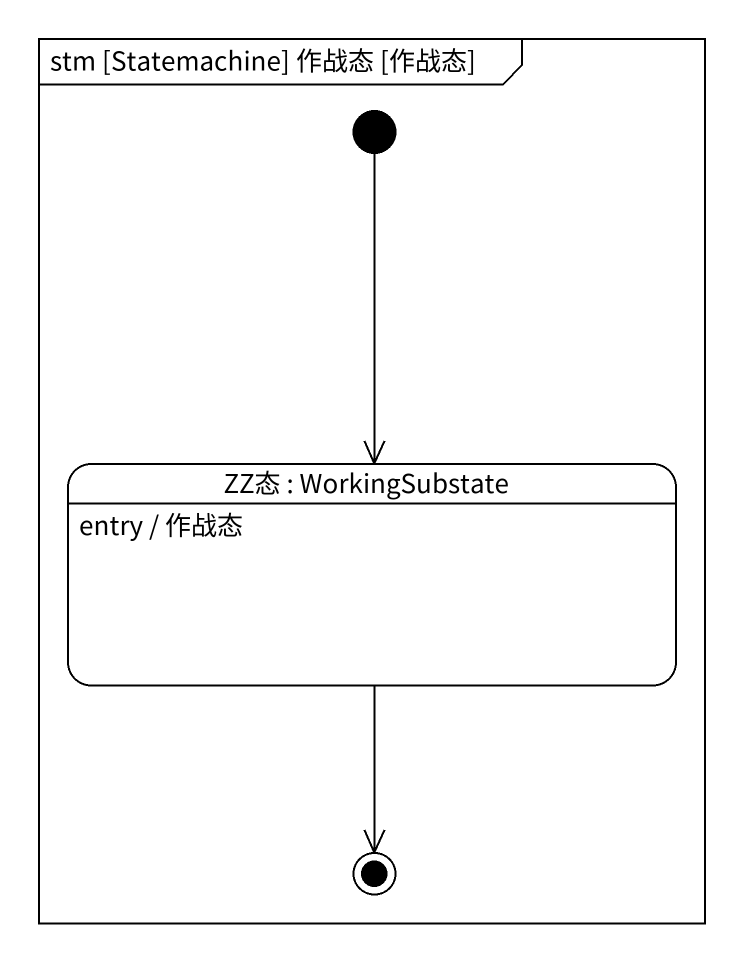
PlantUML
@startuml
mainframe stm [Statemachine] 作战态 [作战态]
hide empty description
state "ZZ态 : WorkingSubstate" as ZZ态
ZZ态 : entry / 作战态
[*] --> ZZ态
ZZ态 --> [*]
@enduml
